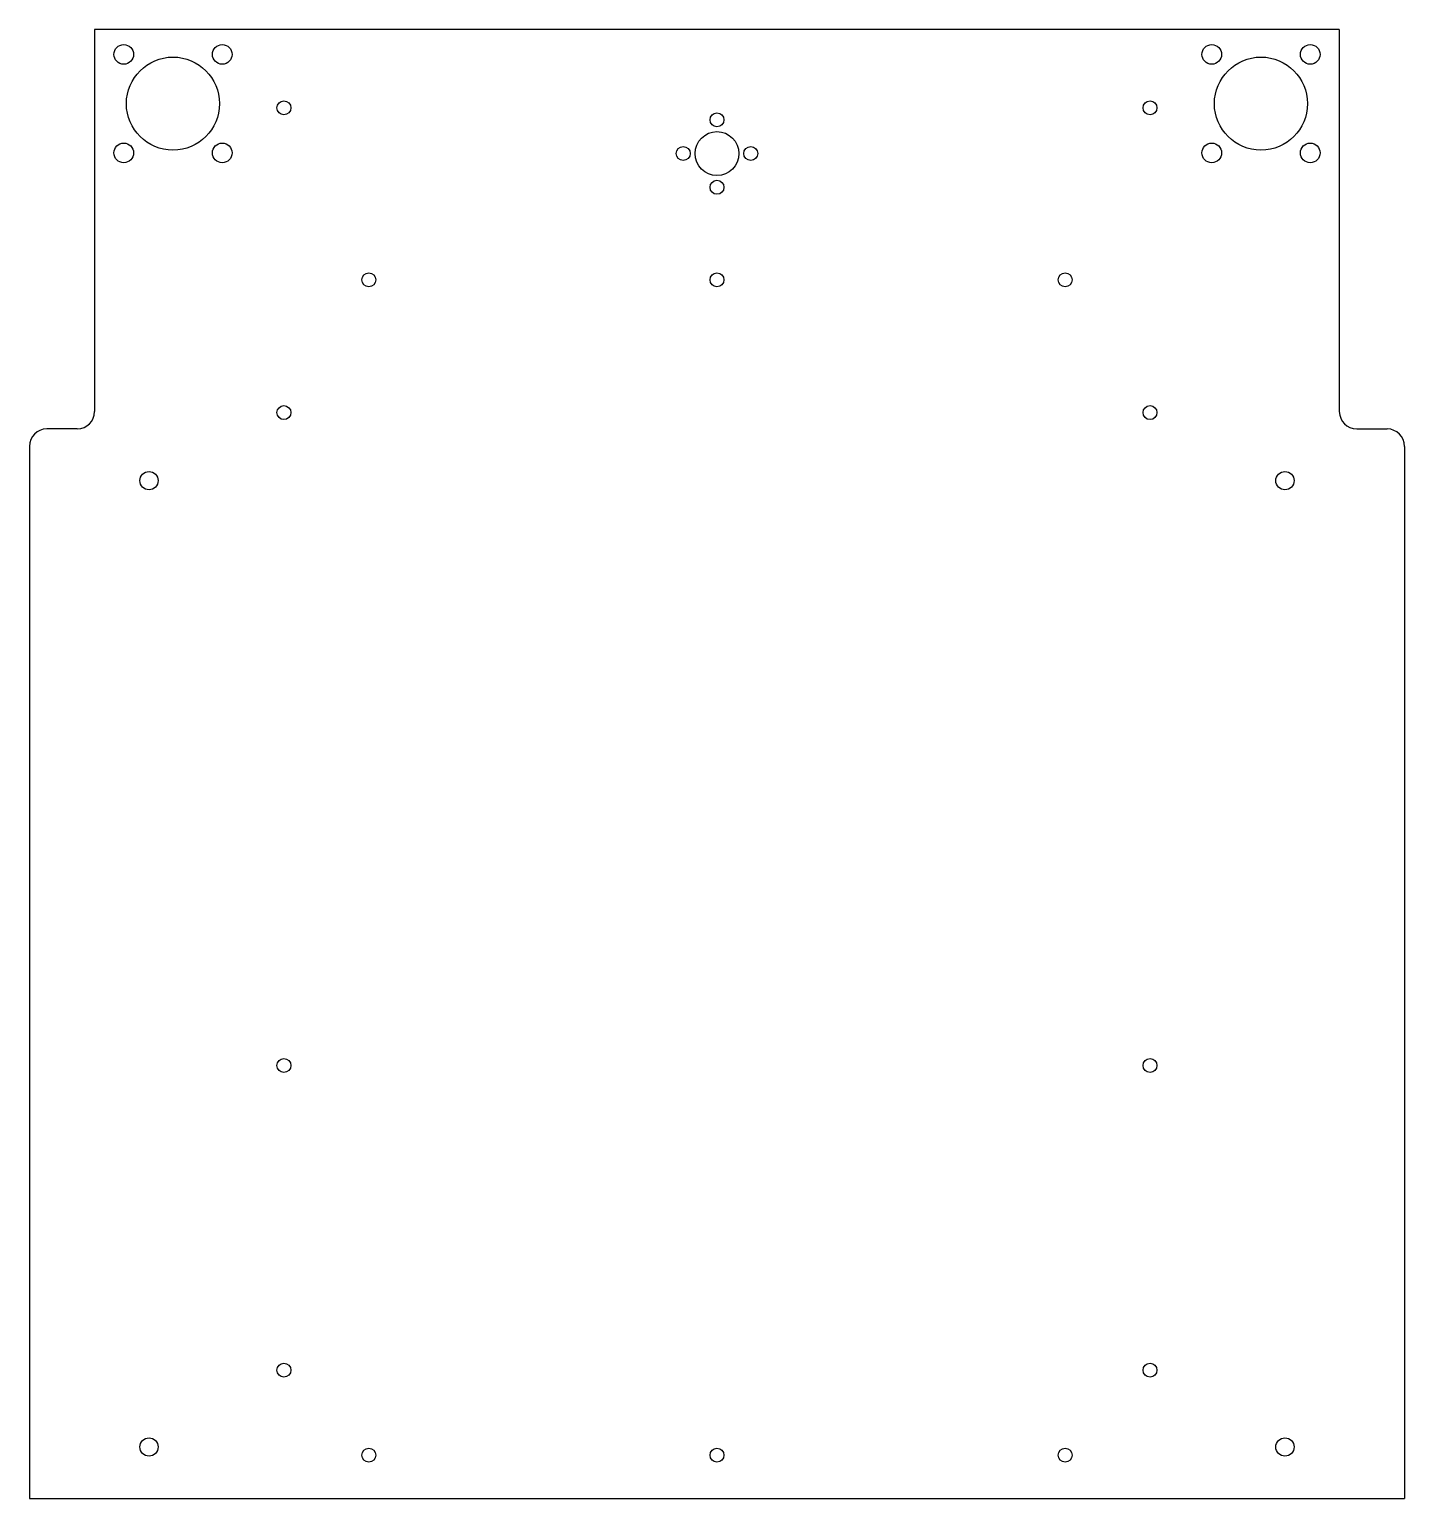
# Model space of a CAD drawing. Header units: inches. Extents: x 1 to 317, y 5 to 343.
import ezdxf

# ---------------------------------------------------------------- set-up
doc = ezdxf.new("R2010")
doc.units = ezdxf.units.IN
doc.header["$MEASUREMENT"] = 0
doc.layers.add('CAMA ALUMINIO 12MM', color=253, linetype='Continuous')

msp = doc.modelspace()

# ---------------------------------------------------------------- linework, layer by layer
at = {"layer": 'CAMA ALUMINIO 12MM', "color": 1, "linetype": 'ByBlock'}
for p, q in [((16.05, 342.77), (16.05, 254.97)), ((302.05, 342.77), (302.05, 254.97)), ((12.05, 250.97), (5.05, 250.97)), ((306.05, 250.97), (313.05, 250.97))]:
    msp.add_line(p, q, dxfattribs=at)
at = {"layer": 'CAMA ALUMINIO 12MM', "color": 1}
for p, q in [((302.05, 342.77), (16.05, 342.77)), ((1.05, 246.97), (1.05, 5.23)), ((317.05, 246.97), (317.05, 5.23)), ((1.05, 5.23), (317.05, 5.23))]:
    msp.add_line(p, q, dxfattribs=at)
at = {"layer": 'CAMA ALUMINIO 12MM', "color": 1, "linetype": 'ByBlock'}
for centre, radius in [((22.74, 337.02), 2.25), ((45.37, 337.02), 2.25), ((272.74, 337.02), 2.25), ((295.37, 337.02), 2.25), ((34.05, 325.71), 10.7), ((284.05, 325.71), 10.7), ((22.74, 314.39), 2.25), ((45.37, 314.39), 2.25), ((272.74, 314.39), 2.25), ((295.37, 314.39), 2.25), ((28.55, 239.1, 0), 2.1), ((289.55, 239.1, 0), 2.1), ((28.55, 17.1), 2.1), ((289.55, 17.1), 2.1)]:
    msp.add_circle(centre, radius, dxfattribs=at)
at = {"layer": 'CAMA ALUMINIO 12MM', "color": 1}
for centre, radius in [((59.55, 324.73), 1.6), ((258.55, 324.73), 1.6), ((159.05, 321.99), 1.6), ((159.05, 314.24), 5.05), ((151.3, 314.24), 1.6), ((166.8, 314.24), 1.6), ((159.05, 306.49), 1.6), ((79.05, 285.23), 1.6), ((159.05, 285.23), 1.6), ((239.05, 285.23), 1.6), ((59.55, 254.73), 1.6), ((258.55, 254.73), 1.6), ((59.55, 104.73), 1.6), ((258.55, 104.73), 1.6), ((59.55, 34.73), 1.6), ((258.55, 34.73), 1.6), ((79.05, 15.23), 1.6), ((159.05, 15.23), 1.6), ((239.05, 15.23), 1.6)]:
    msp.add_circle(centre, radius, dxfattribs=at)
at = {"layer": 'CAMA ALUMINIO 12MM', "color": 1, "linetype": 'ByBlock'}
for centre, start, end in [((12.05, 254.97), 270, 0), ((306.05, 254.97), 180, 270), ((5.05, 246.97), 90, 180), ((313.05, 246.97), 0, 90)]:
    msp.add_arc(centre, 4, start, end, dxfattribs=at)

doc.saveas('drawing.dxf')
